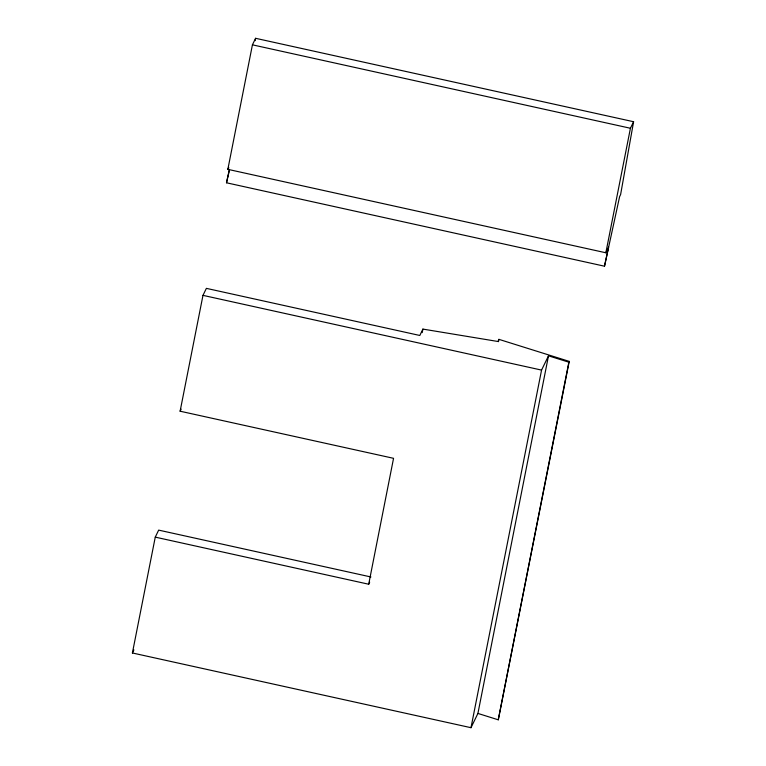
<?xml version="1.0" encoding="UTF-8"?>
<svg xmlns="http://www.w3.org/2000/svg" width="766" height="766" viewBox="0 0 766 766"><rect width="100%" height="100%" fill="white"/><g stroke="black" fill="none" stroke-linecap="round" stroke-linejoin="round"><path stroke-width="1.15" d="M255.174 40.646L255.595 38.3L633.597 121.727L620.604 194.583L619.617 196.623L604.498 266.204L226.497 182.787L229.379 169.334M155.268 537.129L368.705 584.228L393.552 458.317L180.115 411.208L202.98 295.36L206.38 288.361L419.816 335.47L422.909 329.093L497.9 341.483L498.934 339.357L569.243 361.389L568.851 362.203L548.494 355.826L477.917 713.433L470.994 727.7L132.403 652.977L155.268 537.129L158.667 530.12L370.935 576.97M604.498 266.204L608.577 247.15L605.849 252.77L227.847 169.343L252.426 44.83L255.595 38.3M422.219 332.607L422.909 329.093M498.475 341.703L498.934 339.357M470.994 727.7L541.562 370.093L548.494 355.826M477.917 713.433L498.273 719.81L568.851 362.203M569.243 361.389L498.273 719.81M605.849 252.77L630.428 128.257L633.597 121.727M229.388 170.311L226.497 182.787M227.847 169.343L228.756 167.467M180.115 411.208L181.111 409.159M132.403 652.977L133.897 649.894M368.705 584.228L369.672 582.227M252.426 44.83L630.428 128.257M202.98 295.36L541.562 370.093"/></g></svg>
